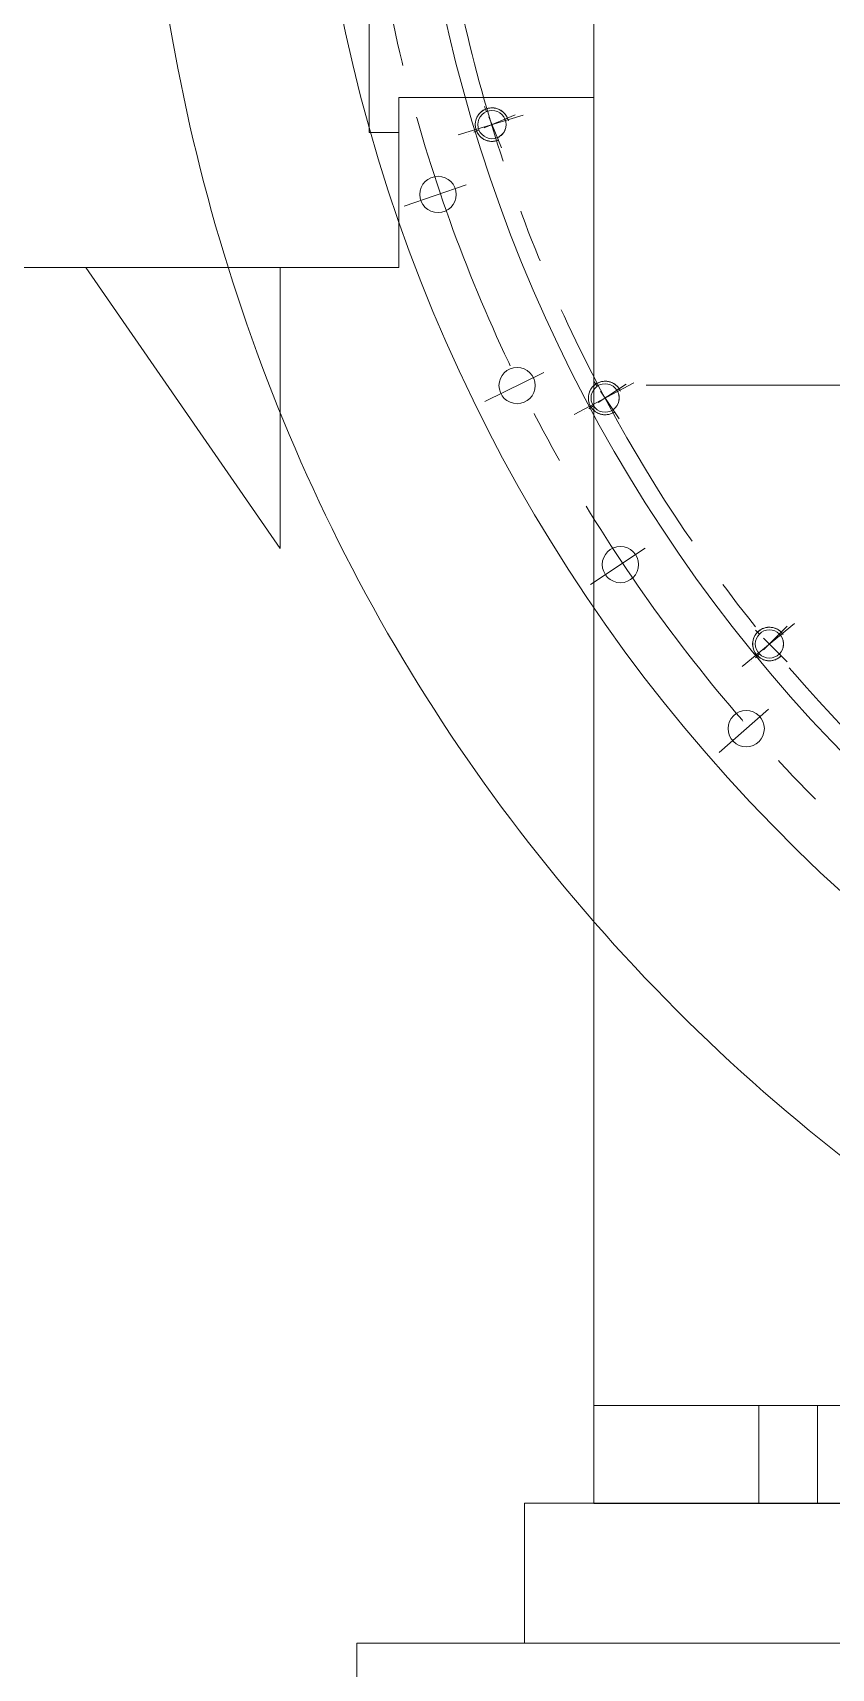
# Model space of a CAD drawing. Header units: inches. Extents: x 0 to 26418, y 0 to 20128.
# Drawn here: x 3322 to 3608, y 15016 to 15601 of the extents above; entities that cross this region are included whole.
import ezdxf

# ---------------------------------------------------------------- set-up
doc = ezdxf.new("R2010")
doc.units = ezdxf.units.IN
doc.header["$MEASUREMENT"] = 0
doc.linetypes.add('CENTER', pattern=[50.8, 31.75, -6.35, 6.35, -6.35])
doc.linetypes.add('点画线', pattern=[18, 12, -2, 2, -2])
for name, color, linetype, lineweight in [('CAXA1', 5, 'CENTER', 5), ('中心线层', 5, 'CENTER', 5), ('细实线层', 7, 'Continuous', 5)]:
    doc.layers.add(name, color=color, linetype=linetype, lineweight=lineweight)

msp = doc.modelspace()

# ---------------------------------------------------------------- linework, layer by layer
at = {"color": 7, "lineweight": 5}
for p, q in [((3522.73, 15882.91), (3522.73, 15075.18)), ((3442.32, 15832.63), (3442.32, 15565.67)), ((3452.89, 15517.35), (3452.89, 15578.19)), ((3522.73, 15578.19), (3452.89, 15578.19)), ((3480.97, 15571.33), (3480.83, 15571.05)), ((3481.13, 15571.6), (3480.97, 15571.33)), ((3481.3, 15571.86), (3481.13, 15571.6)), ((3481.48, 15572.12), (3481.3, 15571.86)), ((3481.68, 15572.36), (3481.48, 15572.12)), ((3481.89, 15572.6), (3481.68, 15572.36)), ((3482.11, 15572.82), (3481.89, 15572.6)), ((3482.35, 15573.03), (3482.11, 15572.82)), ((3482.59, 15573.23), (3482.35, 15573.03)), ((3482.85, 15573.41), (3482.59, 15573.23)), ((3483.11, 15573.58), (3482.85, 15573.41)), ((3483.38, 15573.74), (3483.11, 15573.58)), ((3483.66, 15573.88), (3483.38, 15573.74)), ((3483.95, 15574.01), (3483.66, 15573.88)), ((3484.24, 15574.12), (3483.95, 15574.01)), ((3483.95, 15574.01), (3483.95, 15574.01)), ((3484.54, 15574.22), (3484.24, 15574.12)), ((3484.84, 15574.3), (3484.54, 15574.22)), ((3485.15, 15574.36), (3484.84, 15574.3)), ((3485.46, 15574.41), (3485.15, 15574.36)), ((3485.77, 15574.45), (3485.46, 15574.41)), ((3486.09, 15574.46), (3485.77, 15574.45)), ((3486.4, 15574.46), (3486.09, 15574.46)), ((3486.71, 15574.45), (3486.4, 15574.46)), ((3487.03, 15574.41), (3486.71, 15574.45)), ((3487.34, 15574.36), (3487.03, 15574.41)), ((3487.64, 15574.3), (3487.34, 15574.36)), ((3487.95, 15574.22), (3487.64, 15574.3)), ((3488.25, 15574.12), (3487.95, 15574.22)), ((3488.54, 15574.01), (3488.25, 15574.12)), ((3488.83, 15573.88), (3488.54, 15574.01)), ((3489.11, 15573.74), (3488.83, 15573.88)), ((3489.38, 15573.58), (3489.11, 15573.74)), ((3489.64, 15573.41), (3489.38, 15573.58)), ((3489.9, 15573.23), (3489.64, 15573.41)), ((3490.14, 15573.03), (3489.9, 15573.23)), ((3490.37, 15572.82), (3490.14, 15573.03)), ((3490.6, 15572.6), (3490.37, 15572.82)), ((3490.81, 15572.36), (3490.6, 15572.6)), ((3491, 15572.12), (3490.81, 15572.36)), ((3491.19, 15571.86), (3491, 15572.12)), ((3491.36, 15571.6), (3491.19, 15571.86)), ((3491.52, 15571.33), (3491.36, 15571.6)), ((3491.66, 15571.05), (3491.52, 15571.33)), ((3442.32, 15565.67), (3452.89, 15565.67)), ((3480.26, 15568.94), (3480.25, 15568.62)), ((3480.25, 15568.62), (3480.25, 15568.31)), ((3480.25, 15568.31), (3480.26, 15567.99)), ((3480.3, 15569.25), (3480.26, 15568.94)), ((3480.26, 15567.99), (3480.3, 15567.68)), ((3480.34, 15569.56), (3480.3, 15569.25)), ((3480.3, 15567.68), (3480.34, 15567.37)), ((3480.41, 15569.87), (3480.34, 15569.56)), ((3480.34, 15567.37), (3480.41, 15567.06)), ((3480.49, 15570.17), (3480.41, 15569.87)), ((3480.41, 15567.06), (3480.49, 15566.76)), ((3480.59, 15570.47), (3480.49, 15570.17)), ((3480.49, 15566.76), (3480.59, 15566.46)), ((3480.7, 15570.76), (3480.59, 15570.47)), ((3480.59, 15566.46), (3480.7, 15566.17)), ((3480.83, 15571.05), (3480.7, 15570.76)), ((3480.7, 15566.17), (3480.83, 15565.88)), ((3480.83, 15565.88), (3480.97, 15565.6)), ((3480.97, 15565.6), (3481.13, 15565.33)), ((3490.25, 15565.39), (3490.41, 15565.6)), ((3490.41, 15565.6), (3490.55, 15565.82)), ((3490.55, 15565.82), (3490.68, 15566.05)), ((3490.68, 15566.05), (3490.8, 15566.29)), ((3490.8, 15566.29), (3490.91, 15566.53)), ((3490.91, 15570.4), (3491.79, 15570.76)), ((3491.01, 15570.15), (3490.91, 15570.4)), ((3490.91, 15570.4), (3490.91, 15570.4)), ((3490.91, 15566.53), (3491.01, 15566.78)), ((3491.09, 15569.9), (3491.01, 15570.15)), ((3491.01, 15566.78), (3491.09, 15567.03)), ((3491.16, 15569.64), (3491.09, 15569.9)), ((3491.09, 15567.03), (3491.16, 15567.29)), ((3491.21, 15569.39), (3491.16, 15569.64)), ((3491.16, 15567.29), (3491.21, 15567.54)), ((3491.25, 15569.12), (3491.21, 15569.39)), ((3491.21, 15567.54), (3491.25, 15567.81)), ((3491.28, 15568.86), (3491.25, 15569.12)), ((3491.25, 15567.81), (3491.28, 15568.07)), ((3491.3, 15568.6), (3491.28, 15568.86)), ((3491.28, 15568.07), (3491.3, 15568.33)), ((3491.3, 15568.33), (3491.3, 15568.6)), ((3491.79, 15570.76), (3491.66, 15571.05)), ((3491.79, 15570.76), (3491.79, 15570.76)), ((3481.13, 15565.33), (3481.3, 15565.07)), ((3481.3, 15565.07), (3481.48, 15564.81)), ((3481.48, 15564.81), (3481.68, 15564.57)), ((3481.68, 15564.57), (3481.89, 15564.33)), ((3481.89, 15564.33), (3482.11, 15564.11)), ((3482.11, 15564.11), (3482.35, 15563.9)), ((3482.35, 15563.9), (3482.59, 15563.7)), ((3482.59, 15563.7), (3482.85, 15563.52)), ((3482.85, 15563.52), (3483.11, 15563.35)), ((3483.11, 15563.35), (3483.38, 15563.19)), ((3483.38, 15563.19), (3483.66, 15563.05)), ((3483.66, 15563.05), (3483.95, 15562.92)), ((3483.95, 15562.92), (3484.24, 15562.81)), ((3484.24, 15562.81), (3484.54, 15562.71)), ((3484.54, 15562.71), (3484.84, 15562.63)), ((3484.84, 15562.63), (3485.15, 15562.57)), ((3485.15, 15562.57), (3485.46, 15562.52)), ((3485.46, 15562.52), (3485.77, 15562.48)), ((3485.77, 15562.48), (3486.09, 15562.47)), ((3486.09, 15562.47), (3486.4, 15562.47)), ((3486.4, 15562.47), (3486.71, 15562.48)), ((3486.71, 15562.48), (3487.03, 15562.52)), ((3487.03, 15562.52), (3487.34, 15562.57)), ((3487.34, 15562.57), (3487.64, 15562.63)), ((3487.64, 15562.63), (3487.95, 15562.71)), ((3487.95, 15562.71), (3488.25, 15562.81)), ((3488.18, 15563.8), (3488.42, 15563.9)), ((3488.54, 15562.92), (3488.18, 15563.8)), ((3488.18, 15563.8), (3488.18, 15563.8)), ((3488.25, 15562.81), (3488.54, 15562.92)), ((3488.42, 15563.9), (3488.65, 15564.02)), ((3488.54, 15562.92), (3488.54, 15562.92)), ((3488.65, 15564.02), (3488.88, 15564.16)), ((3488.88, 15564.16), (3489.11, 15564.3)), ((3489.11, 15564.3), (3489.32, 15564.46)), ((3489.32, 15564.46), (3489.53, 15564.62)), ((3489.53, 15564.62), (3489.72, 15564.8)), ((3489.72, 15564.8), (3489.91, 15564.99)), ((3489.91, 15564.99), (3490.09, 15565.18)), ((3490.09, 15565.18), (3490.25, 15565.39)), ((3017.73, 15517.35), (3452.89, 15517.35)), ((3410.37, 15416.86), (3340.83, 15517.35)), ((3410.37, 15517.35), (3410.37, 15416.86)), ((3520.87, 15471.84), (3520.82, 15471.53)), ((3520.94, 15472.14), (3520.87, 15471.84)), ((3521.02, 15472.44), (3520.94, 15472.14)), ((3521.13, 15472.74), (3521.02, 15472.44)), ((3521.24, 15473.03), (3521.13, 15472.74)), ((3521.37, 15473.32), (3521.24, 15473.03)), ((3521.52, 15473.6), (3521.37, 15473.32)), ((3521.68, 15473.87), (3521.52, 15473.6)), ((3521.85, 15474.13), (3521.68, 15473.87)), ((3522.04, 15474.38), (3521.85, 15474.13)), ((3522.24, 15474.62), (3522.04, 15474.38)), ((3522.46, 15474.85), (3522.24, 15474.62)), ((3522.68, 15475.07), (3522.46, 15474.85)), ((3522.92, 15475.28), (3522.68, 15475.07)), ((3523.16, 15475.47), (3522.92, 15475.28)), ((3523.42, 15475.65), (3523.16, 15475.47)), ((3523.69, 15475.82), (3523.42, 15475.65)), ((3523.42, 15475.65), (3523.42, 15475.65)), ((3523.96, 15475.97), (3523.69, 15475.82)), ((3524.24, 15476.11), (3523.96, 15475.97)), ((3524.53, 15476.24), (3524.24, 15476.11)), ((3524.83, 15476.35), (3524.53, 15476.24)), ((3525.13, 15476.44), (3524.83, 15476.35)), ((3525.43, 15476.52), (3525.13, 15476.44)), ((3525.74, 15476.58), (3525.43, 15476.52)), ((3526.05, 15476.62), (3525.74, 15476.58)), ((3526.36, 15476.65), (3526.05, 15476.62)), ((3526.68, 15476.66), (3526.36, 15476.65)), ((3526.99, 15476.66), (3526.68, 15476.66)), ((3527.3, 15476.64), (3526.99, 15476.66)), ((3527.62, 15476.6), (3527.3, 15476.64)), ((3527.92, 15476.55), (3527.62, 15476.6)), ((3528.23, 15476.48), (3527.92, 15476.55)), ((3528.53, 15476.39), (3528.23, 15476.48)), ((3528.83, 15476.29), (3528.53, 15476.39)), ((3529.12, 15476.18), (3528.83, 15476.29)), ((3529.41, 15476.05), (3529.12, 15476.18)), ((3529.69, 15475.9), (3529.41, 15476.05)), ((3529.96, 15475.74), (3529.69, 15475.9)), ((3530.22, 15475.56), (3529.96, 15475.74)), ((3530.47, 15475.38), (3530.22, 15475.56)), ((3530.71, 15475.18), (3530.47, 15475.38)), ((3530.94, 15474.96), (3530.71, 15475.18)), ((3531.16, 15474.74), (3530.94, 15474.96)), ((3530.96, 15473.47), (3531.74, 15474)), ((3531.1, 15473.25), (3530.96, 15473.47)), ((3530.96, 15473.47), (3530.96, 15473.47)), ((3531.23, 15473.02), (3531.1, 15473.25)), ((3531.37, 15474.5), (3531.16, 15474.74)), ((3531.34, 15472.78), (3531.23, 15473.02)), ((3531.45, 15472.54), (3531.34, 15472.78)), ((3531.56, 15474.25), (3531.37, 15474.5)), ((3531.54, 15472.29), (3531.45, 15472.54)), ((3531.62, 15472.04), (3531.54, 15472.29)), ((3531.74, 15474), (3531.56, 15474.25)), ((3531.68, 15471.78), (3531.62, 15472.04)), ((3531.74, 15474), (3531.74, 15474)), ((3520.76, 15470.9), (3520.75, 15470.59)), ((3520.75, 15470.59), (3520.77, 15470.27)), ((3520.78, 15471.21), (3520.76, 15470.9)), ((3520.77, 15470.27), (3520.8, 15469.96)), ((3520.82, 15471.53), (3520.78, 15471.21)), ((3520.8, 15469.96), (3520.84, 15469.65)), ((3520.84, 15469.65), (3520.9, 15469.34)), ((3520.9, 15469.34), (3520.98, 15469.04)), ((3520.98, 15469.04), (3521.07, 15468.74)), ((3521.07, 15468.74), (3521.18, 15468.44)), ((3521.18, 15468.44), (3521.31, 15468.15)), ((3521.31, 15468.15), (3521.44, 15467.87)), ((3521.44, 15467.87), (3521.6, 15467.6)), ((3521.6, 15467.6), (3521.77, 15467.33)), ((3521.77, 15467.33), (3521.95, 15467.07)), ((3521.95, 15467.07), (3522.14, 15466.83)), ((3522.14, 15466.83), (3522.35, 15466.59)), ((3522.35, 15466.59), (3522.57, 15466.37)), ((3522.57, 15466.37), (3522.8, 15466.15)), ((3522.8, 15466.15), (3523.04, 15465.95)), ((3523.04, 15465.95), (3523.29, 15465.76)), ((3529.56, 15466.46), (3529.78, 15466.62)), ((3530.09, 15465.68), (3529.56, 15466.46)), ((3529.56, 15466.46), (3529.56, 15466.46)), ((3529.78, 15466.62), (3529.99, 15466.78)), ((3529.99, 15466.78), (3530.18, 15466.95)), ((3530.18, 15466.95), (3530.37, 15467.14)), ((3530.37, 15467.14), (3530.55, 15467.33)), ((3530.55, 15467.33), (3530.72, 15467.54)), ((3530.72, 15467.54), (3530.88, 15467.75)), ((3530.88, 15467.75), (3531.03, 15467.97)), ((3531.03, 15467.97), (3531.16, 15468.2)), ((3531.16, 15468.2), (3531.29, 15468.43)), ((3531.29, 15468.43), (3531.4, 15468.67)), ((3531.4, 15468.67), (3531.49, 15468.92)), ((3531.49, 15468.92), (3531.58, 15469.17)), ((3531.58, 15469.17), (3531.65, 15469.42)), ((3531.65, 15469.42), (3531.71, 15469.68)), ((3531.73, 15471.52), (3531.68, 15471.78)), ((3531.71, 15469.68), (3531.75, 15469.94)), ((3531.77, 15471.26), (3531.73, 15471.52)), ((3531.75, 15469.94), (3531.79, 15470.2)), ((3531.8, 15471), (3531.77, 15471.26)), ((3531.79, 15470.2), (3531.8, 15470.47)), ((3531.81, 15470.73), (3531.8, 15471)), ((3531.8, 15470.47), (3531.81, 15470.73)), ((3523.29, 15465.76), (3523.55, 15465.59)), ((3523.55, 15465.59), (3523.82, 15465.43)), ((3523.82, 15465.43), (3524.1, 15465.28)), ((3524.1, 15465.28), (3524.39, 15465.15)), ((3524.39, 15465.15), (3524.68, 15465.04)), ((3524.68, 15465.04), (3524.98, 15464.93)), ((3524.98, 15464.93), (3525.28, 15464.85)), ((3525.28, 15464.85), (3525.58, 15464.78)), ((3525.58, 15464.78), (3525.89, 15464.73)), ((3525.89, 15464.73), (3526.21, 15464.69)), ((3526.21, 15464.69), (3526.52, 15464.67)), ((3526.52, 15464.67), (3526.83, 15464.67)), ((3526.83, 15464.67), (3527.15, 15464.68)), ((3527.15, 15464.68), (3527.46, 15464.71)), ((3527.46, 15464.71), (3527.77, 15464.75)), ((3527.77, 15464.75), (3528.08, 15464.81)), ((3528.08, 15464.81), (3528.38, 15464.89)), ((3528.38, 15464.89), (3528.68, 15464.98)), ((3528.68, 15464.98), (3528.98, 15465.09)), ((3528.98, 15465.09), (3529.27, 15465.22)), ((3529.27, 15465.22), (3529.55, 15465.35)), ((3529.55, 15465.35), (3529.82, 15465.51)), ((3529.82, 15465.51), (3530.09, 15465.68)), ((3530.09, 15465.68), (3530.09, 15465.68)), ((3579.77, 15384.2), (3579.7, 15383.89)), ((3579.86, 15384.5), (3579.77, 15384.2)), ((3579.96, 15384.8), (3579.86, 15384.5)), ((3580.08, 15385.09), (3579.96, 15384.8)), ((3580.22, 15385.37), (3580.08, 15385.09)), ((3580.37, 15385.65), (3580.22, 15385.37)), ((3580.53, 15385.91), (3580.37, 15385.65)), ((3580.71, 15386.17), (3580.53, 15385.91)), ((3580.9, 15386.42), (3580.71, 15386.17)), ((3581.11, 15386.66), (3580.9, 15386.42)), ((3581.32, 15386.89), (3581.11, 15386.66)), ((3581.55, 15387.11), (3581.32, 15386.89)), ((3581.32, 15386.89), (3581.32, 15386.89)), ((3581.79, 15387.31), (3581.55, 15387.11)), ((3582.04, 15387.5), (3581.79, 15387.31)), ((3582.3, 15387.68), (3582.04, 15387.5)), ((3582.57, 15387.84), (3582.3, 15387.68)), ((3582.84, 15387.99), (3582.57, 15387.84)), ((3583.13, 15388.13), (3582.84, 15387.99)), ((3583.42, 15388.25), (3583.13, 15388.13)), ((3583.71, 15388.35), (3583.42, 15388.25)), ((3584.01, 15388.44), (3583.71, 15388.35)), ((3584.32, 15388.52), (3584.01, 15388.44)), ((3584.63, 15388.57), (3584.32, 15388.52)), ((3584.94, 15388.61), (3584.63, 15388.57)), ((3585.25, 15388.64), (3584.94, 15388.61)), ((3585.57, 15388.65), (3585.25, 15388.64)), ((3585.88, 15388.64), (3585.57, 15388.65)), ((3586.19, 15388.61), (3585.88, 15388.64)), ((3586.5, 15388.57), (3586.19, 15388.61)), ((3586.81, 15388.52), (3586.5, 15388.57)), ((3587.12, 15388.44), (3586.81, 15388.52)), ((3587.42, 15388.35), (3587.12, 15388.44)), ((3587.72, 15388.25), (3587.42, 15388.35)), ((3588.01, 15388.13), (3587.72, 15388.25)), ((3588.29, 15387.99), (3588.01, 15388.13)), ((3588.57, 15387.84), (3588.29, 15387.99)), ((3588.83, 15387.68), (3588.57, 15387.84)), ((3589.09, 15387.5), (3588.83, 15387.68)), ((3589.34, 15387.31), (3589.09, 15387.5)), ((3589.14, 15386.22), (3589.81, 15386.89)), ((3589.32, 15386.03), (3589.14, 15386.22)), ((3589.14, 15386.22), (3589.14, 15386.22)), ((3589.49, 15385.83), (3589.32, 15386.03)), ((3589.58, 15387.11), (3589.34, 15387.31)), ((3589.65, 15385.62), (3589.49, 15385.83)), ((3589.81, 15386.89), (3589.58, 15387.11)), ((3589.8, 15385.4), (3589.65, 15385.62)), ((3589.94, 15385.17), (3589.8, 15385.4)), ((3589.81, 15386.89), (3589.81, 15386.89)), ((3590.07, 15384.94), (3589.94, 15385.17)), ((3590.18, 15384.7), (3590.07, 15384.94)), ((3590.28, 15384.46), (3590.18, 15384.7)), ((3590.37, 15384.21), (3590.28, 15384.46)), ((3590.45, 15383.95), (3590.37, 15384.21)), ((3579.6, 15383.27), (3579.57, 15382.96)), ((3579.57, 15382.96), (3579.57, 15382.65)), ((3579.57, 15382.65), (3579.57, 15382.33)), ((3579.57, 15382.33), (3579.6, 15382.02)), ((3579.64, 15383.59), (3579.6, 15383.27)), ((3579.6, 15382.02), (3579.64, 15381.71)), ((3579.7, 15383.89), (3579.64, 15383.59)), ((3579.64, 15381.71), (3579.7, 15381.4)), ((3579.7, 15381.4), (3579.77, 15381.09)), ((3579.77, 15381.09), (3579.86, 15380.79)), ((3579.86, 15380.79), (3579.96, 15380.5)), ((3579.96, 15380.5), (3580.08, 15380.21)), ((3580.08, 15380.21), (3580.22, 15379.92)), ((3580.22, 15379.92), (3580.37, 15379.65)), ((3580.37, 15379.65), (3580.53, 15379.38)), ((3580.53, 15379.38), (3580.71, 15379.12)), ((3580.71, 15379.12), (3580.9, 15378.87)), ((3580.9, 15378.87), (3581.11, 15378.63)), ((3581.11, 15378.63), (3581.32, 15378.4)), ((3581.32, 15378.4), (3581.55, 15378.19)), ((3581.55, 15378.19), (3581.79, 15377.98)), ((3589.14, 15379.07), (3589.32, 15379.27)), ((3589.81, 15378.4), (3589.14, 15379.07)), ((3589.14, 15379.07), (3589.14, 15379.07)), ((3589.32, 15379.27), (3589.49, 15379.47)), ((3589.34, 15377.98), (3589.58, 15378.19)), ((3589.49, 15379.47), (3589.65, 15379.68)), ((3589.58, 15378.19), (3589.81, 15378.4)), ((3589.65, 15379.68), (3589.8, 15379.89)), ((3589.8, 15379.89), (3589.94, 15380.12)), ((3589.81, 15378.4), (3589.81, 15378.4)), ((3589.94, 15380.12), (3590.07, 15380.35)), ((3590.07, 15380.35), (3590.18, 15380.59)), ((3590.18, 15380.59), (3590.28, 15380.84)), ((3590.28, 15380.84), (3590.37, 15381.09)), ((3590.37, 15381.09), (3590.45, 15381.34)), ((3590.51, 15383.7), (3590.45, 15383.95)), ((3590.45, 15381.34), (3590.51, 15381.6)), ((3590.56, 15383.44), (3590.51, 15383.7)), ((3590.51, 15381.6), (3590.56, 15381.86)), ((3590.59, 15383.17), (3590.56, 15383.44)), ((3590.56, 15381.86), (3590.59, 15382.12)), ((3590.61, 15382.91), (3590.59, 15383.17)), ((3590.59, 15382.12), (3590.61, 15382.38)), ((3590.62, 15382.65), (3590.61, 15382.91)), ((3590.61, 15382.38), (3590.62, 15382.65)), ((3581.79, 15377.98), (3582.04, 15377.79)), ((3582.04, 15377.79), (3582.3, 15377.61)), ((3582.3, 15377.61), (3582.57, 15377.45)), ((3582.57, 15377.45), (3582.84, 15377.3)), ((3582.84, 15377.3), (3583.13, 15377.17)), ((3583.13, 15377.17), (3583.42, 15377.04)), ((3583.42, 15377.04), (3583.71, 15376.94)), ((3583.71, 15376.94), (3584.01, 15376.85)), ((3584.01, 15376.85), (3584.32, 15376.78)), ((3584.32, 15376.78), (3584.63, 15376.72)), ((3584.63, 15376.72), (3584.94, 15376.68)), ((3584.94, 15376.68), (3585.25, 15376.65)), ((3585.25, 15376.65), (3585.57, 15376.65)), ((3585.57, 15376.65), (3585.88, 15376.65)), ((3585.88, 15376.65), (3586.19, 15376.68)), ((3586.19, 15376.68), (3586.5, 15376.72)), ((3586.5, 15376.72), (3586.81, 15376.78)), ((3586.81, 15376.78), (3587.12, 15376.85)), ((3587.12, 15376.85), (3587.42, 15376.94)), ((3587.42, 15376.94), (3587.72, 15377.04)), ((3587.72, 15377.04), (3588.01, 15377.17)), ((3588.01, 15377.17), (3588.29, 15377.3)), ((3588.29, 15377.3), (3588.57, 15377.45)), ((3588.57, 15377.45), (3588.83, 15377.61)), ((3588.83, 15377.61), (3589.09, 15377.79)), ((3589.09, 15377.79), (3589.34, 15377.98)), ((3672.73, 15110.18), (3522.73, 15110.18)), ((3747.84, 15075.22), (3497.84, 15075.22)), ((3497.84, 15075.22), (3497.84, 15025.22)), ((3672.73, 15075.18), (3522.73, 15075.18)), ((3437.84, 15025.22), (3437.84, 14995.22)), ((4657.84, 15025.22), (3437.84, 15025.22))]:
    msp.add_line(p, q, dxfattribs=at)
for centre, radius in [((3486.24, 15568.47), 5.05), ((3466.93, 15543.47), 6.5), ((3495.24, 15475.12), 6.5), ((3526.75, 15470.66), 5.05), ((3532.22, 15411.06), 6.5), ((3585.57, 15382.65), 5.05), ((3577.25, 15352.37), 6.5)]:
    msp.add_circle(centre, radius, dxfattribs=at)
for centre, radius, start, end in [((4002.99, 15725.22), 582.5, 301.35579, 238.58501), ((4002.46, 15725.22), 546, 303.50842, 236.55604)]:
    msp.add_arc(centre, radius, start, end, dxfattribs=at)
msp.add_open_spline([(4417.27, 16139.5), (4382.18, 16177.06), (4302.01, 16244.38), (4159.39, 16311.95), (4001.93, 16339.1), (3841.62, 16322.69), (3689.54, 16265.51), (3556.26, 16170.03), (3451.48, 16042.06), (3382.93, 15890.15), (3354.29, 15724.24), (3373.75, 15555.77), (3434.64, 15396.58), (3535.87, 15257.81), (3670.32, 15149.21), (3829.4, 15078.83), (4002.38, 15051.32), (4177.64, 15070.42), (4343.16, 15134.22), (4487.22, 15239.67), (4600.08, 15379.45), (4673.27, 15544.76), (4691.55, 15664.49), (4693.22, 15724.42)], degree=3, knots=[0, 0, 0, 0, 6187.666026, 12450.355458, 18783.77638, 25175.55398, 31622.065679, 38124.713595, 44683.237858, 51298.550922, 57973.870728, 64697.019294, 71462.748657, 78273.501796, 85129.278897, 92030.080145, 98977.285843, 105969.701152, 113006.622999, 120087.951186, 127214.495945, 134386.492849, 141603.663266, 141603.663266, 141603.663266, 141603.663266], dxfattribs=at)
at = {"layer": 'CAXA1', "linetype": 'CENTER', "lineweight": 5, "ltscale": 3}
for p, q in [((3497.36, 15571.84), (3474.18, 15564.8)), ((3476.98, 15546.88), (3454.74, 15539.33)), ((3504.75, 15479.82), (3483.69, 15469.43)), ((3537, 15476.14), (3515.63, 15464.72)), ((3541.43, 15475.22), (4451.37, 15475.22)), ((3541.04, 15416.95), (3521.51, 15403.9)), ((3594.54, 15390.01), (3575.82, 15374.65)), ((3585.23, 15359.36), (3567.57, 15343.87)), ((3581.73, 15110.18), (3581.73, 15075.18)), ((3602.73, 15110.18), (3602.73, 15075.18))]:
    msp.add_line(p, q, dxfattribs=at)
for radius in [565, 540]:
    msp.add_circle((4002.99, 15725.22), radius, dxfattribs=at)
at = {"layer": '中心线层', "color": 7, "linetype": '点画线', "lineweight": 5}
for p, q in [((3494.56, 15571.91), (3477.93, 15565.02)), ((3489.69, 15560.15), (3482.8, 15576.78)), ((3531.75, 15463.18), (3521.75, 15478.15)), ((3534.24, 15475.66), (3519.27, 15465.66)), ((3591.93, 15389.01), (3579.2, 15376.28)), ((3591.93, 15376.28), (3579.2, 15389.01))]:
    msp.add_line(p, q, dxfattribs=at)
at = {"layer": '细实线层', "color": 7, "lineweight": 5}
for centre, start, end in [((3486.24, 15568.47), 12.5, 292.5), ((3526.75, 15470.66), 23.75, 303.75), ((3585.57, 15382.65), 35, 315)]:
    msp.add_arc(centre, 6, start, end, dxfattribs=at)

doc.saveas('drawing.dxf')
